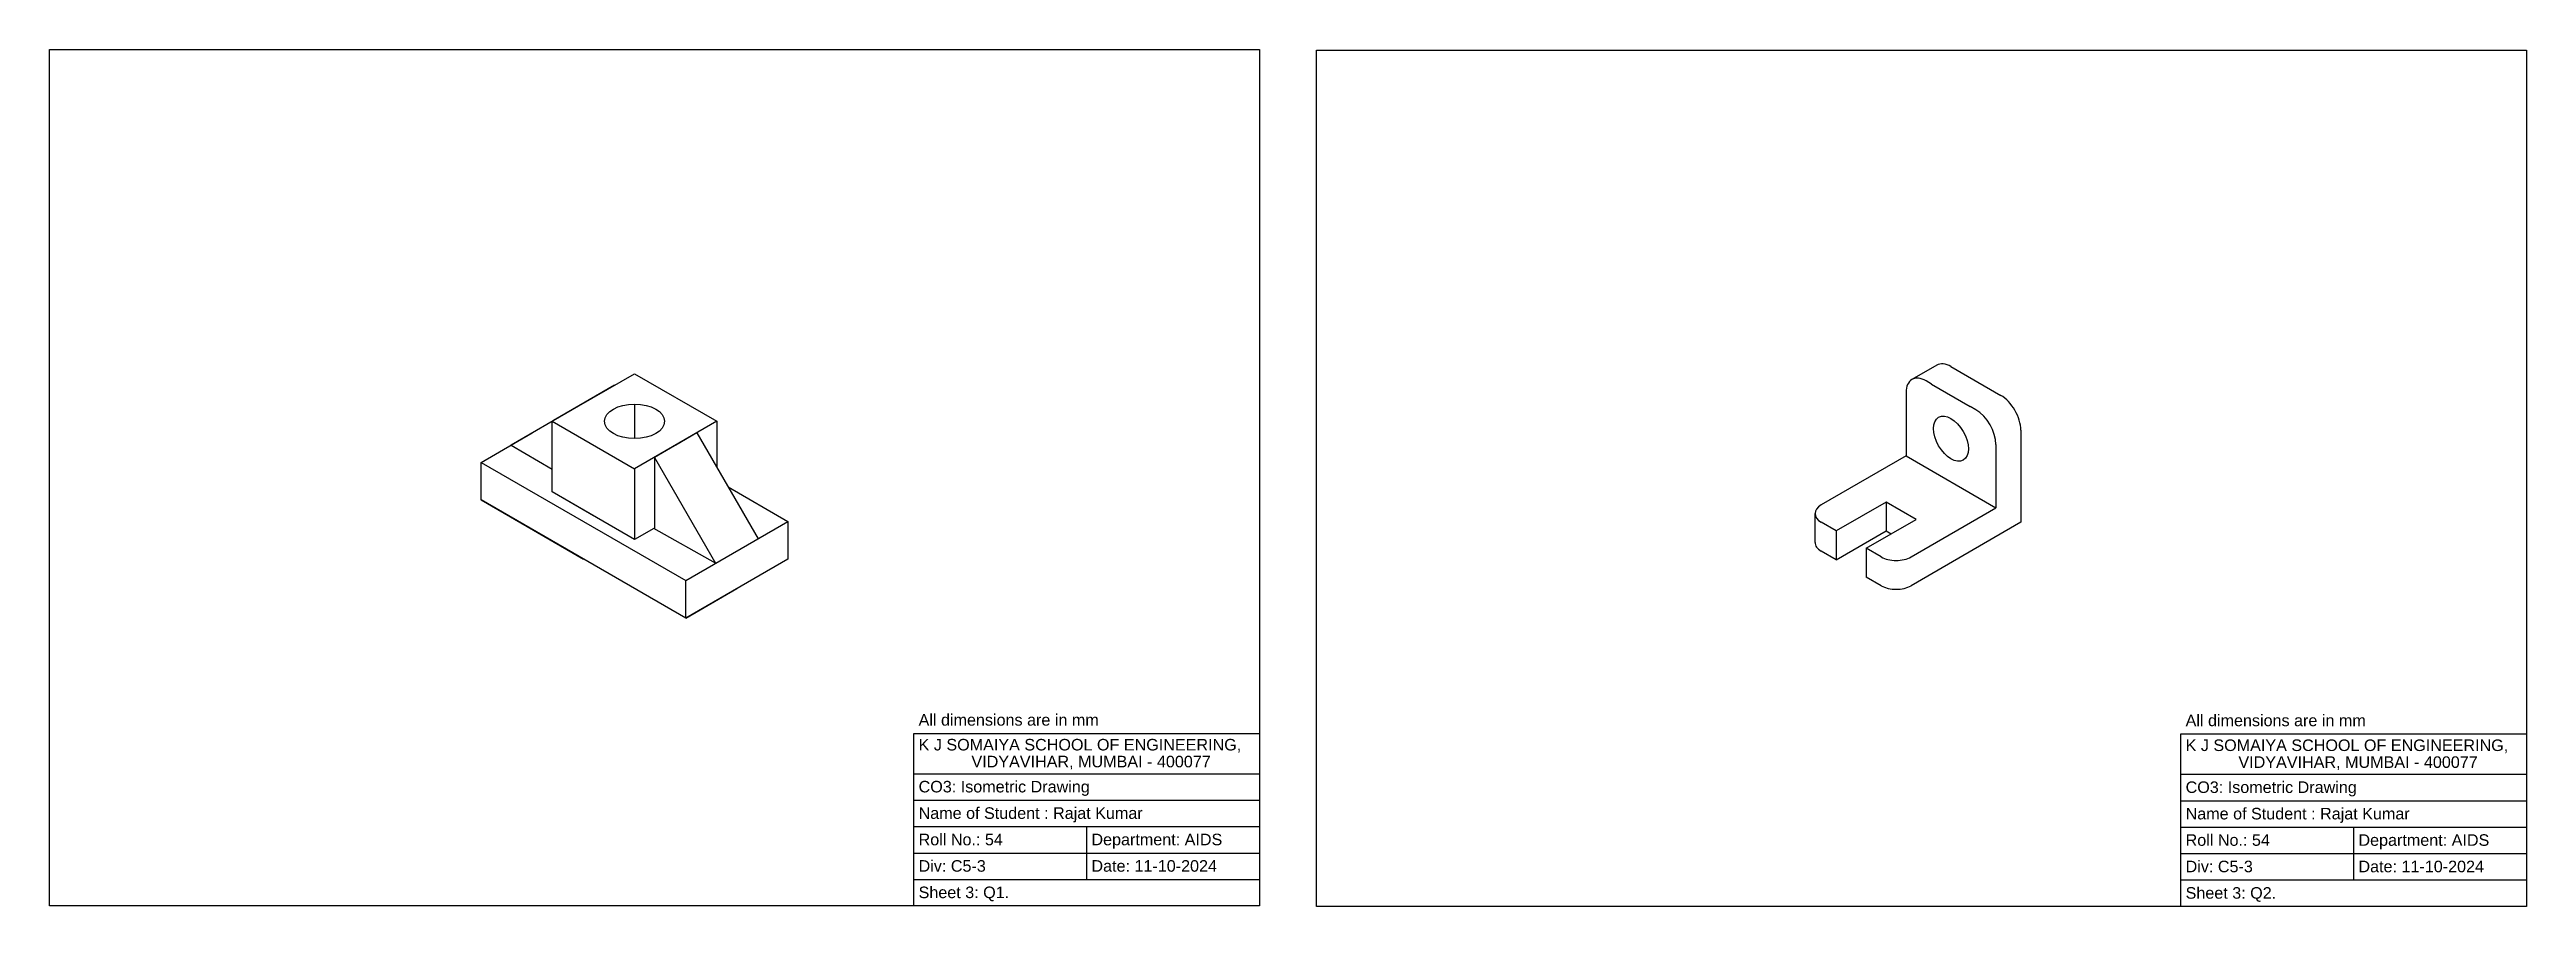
# Model space of a CAD drawing. Header units: millimetres. Extents: x 2670 to 3530, y 1870 to 2167.
import ezdxf

# ---------------------------------------------------------------- set-up
doc = ezdxf.new("R2010")
doc.units = ezdxf.units.MM
doc.styles.get("Standard").update_dxf_attribs({"font": 'arial.ttf'})

msp = doc.modelspace()

# ---------------------------------------------------------------- linework, layer by layer
for p, q in [((2670.18, 2167.19), (3090.18, 2167.19)), ((2670.18, 1870.19), (2670.18, 2167.19)), ((3090.18, 2167.19), (3090.18, 1870.19)), ((3110, 2167), (3530, 2167)), ((3110, 1870), (3110, 2167)), ((3530, 2167), (3530, 1870)), ((2970.18, 1930.01), (3090.18, 1930.01)), ((2970.18, 1870.19), (2970.18, 1930.01)), ((3410, 1929.82), (3530, 1929.82)), ((3410, 1870), (3410, 1929.82)), ((3090.18, 1925.19), (3090.18, 1870.19)), ((3530, 1925), (3530, 1870)), ((2970.18, 1916.02), (3090.18, 1916.02)), ((3410, 1915.83), (3530, 1915.83)), ((2970.18, 1906.86), (3090.18, 1906.86)), ((3410, 1906.67), (3530, 1906.67)), ((2970.18, 1897.69), (3090.18, 1897.69)), ((3030.18, 1897.69), (3030.18, 1879.36)), ((3410, 1897.5), (3530, 1897.5)), ((3470, 1897.5), (3470, 1879.17)), ((2970.18, 1888.52), (3090.18, 1888.52)), ((3410, 1888.33), (3530, 1888.33)), ((2970.18, 1879.36), (3090.18, 1879.36)), ((3410, 1879.17), (3530, 1879.17)), ((3090.18, 1870.19), (2670.18, 1870.19)), ((3090.18, 1870.19), (2970.18, 1870.19)), ((3530, 1870), (3110, 1870)), ((3530, 1870), (3410, 1870))]:
    msp.add_line(p, q)
at = {"lineweight": 30}
for p, q in [((3325.32, 2057.72), (3316.67, 2052.73)), ((3330.23, 2057.24), (3347.55, 2047.24)), ((2844.68, 2038.25), (2873.26, 2054.75)), ((2866.33, 2050.75), (2845.11, 2038.5)), ((2873.26, 2054.75), (2901.84, 2038.25)), ((3314.64, 2048.24), (3314.64, 2026.24)), ((3323.52, 2051.12), (3321.57, 2052.24)), ((3323.52, 2051.12), (3336.94, 2043.37)), ((2851.61, 2042.25), (2830.39, 2030)), ((2844.68, 2013.75), (2844.68, 2038.25)), ((2844.68, 2038.25), (2873.26, 2021.75)), ((2873.26, 2044.26), (2873.26, 2032.24)), ((2901.84, 2038.25), (2873.26, 2021.75)), ((2901.84, 2038.25), (2901.84, 2022.25)), ((3338.89, 2042.24), (3336.94, 2043.37)), ((2820, 2024), (2837.75, 2034.25)), ((2830.39, 2030), (2844.68, 2021.71)), ((2894.91, 2034.25), (2916.13, 1997.5)), ((3345.82, 2030.24), (3345.82, 2008.24)), ((3354.48, 2035.24), (3354.48, 2003.24)), ((2820, 2011), (2820, 2024)), ((2820, 2024), (2891.01, 1983)), ((2873.26, 2021.75), (2873.26, 1997.25)), ((2880.19, 2025.75), (2901.41, 1989)), ((2880.19, 2025.75), (2880.19, 2001.01)), ((3314.64, 2026.24), (3285.2, 2009.24)), ((3314.64, 2026.24), (3345.82, 2008.24)), ((2873.26, 1997.25), (2844.68, 2013.75)), ((2905.74, 2015.5), (2926.52, 2003.5)), ((2891.01, 1970), (2820, 2011)), ((2820, 2011), (2855.51, 1990.5)), ((2891.01, 1983), (2926.52, 2003.5)), ((2926.52, 2003.5), (2926.52, 1990.5)), ((3283.04, 1996.24), (3283.04, 2006.24)), ((3307.71, 2010.24), (3290.39, 2000.24)), ((3300.78, 1994.24), (3318.11, 2004.24)), ((3318.11, 2004.24), (3307.71, 2010.24)), ((3307.71, 2010.24), (3307.71, 2000.24)), ((3316.37, 1991.24), (3345.82, 2008.24)), ((2879.98, 2001.13), (2873.26, 1997.25)), ((2901.41, 1989), (2879.98, 2001.13)), ((3290.39, 2000.24), (3285.2, 2003.24)), ((3290.39, 2000.24), (3285.2, 2003.24)), ((3290.39, 1990.24), (3307.71, 2000.24)), ((3290.39, 2000.24), (3290.39, 1990.24)), ((3307.71, 2000.24), (3309.44, 1999.24)), ((3354.48, 2003.24), (3316.37, 1981.24)), ((2926.52, 1990.5), (2891.01, 1970)), ((3290.39, 1990.24), (3285.2, 1993.24)), ((3290.39, 1990.24), (3290.39, 1990.24)), ((3305.98, 1991.24), (3300.78, 1994.24)), ((3305.98, 1991.24), (3300.78, 1994.24)), ((3300.78, 1994.24), (3300.78, 1984.24)), ((2891.01, 1970), (2891.01, 1983)), ((2891.01, 1970), (2908.77, 1980.25)), ((3305.98, 1981.24), (3300.78, 1984.24))]:
    msp.add_line(p, q, dxfattribs=at)
at = {"lineweight": 9}
for p, q in [((2851.61, 2042.25), (2866.33, 2050.75)), ((2858.97, 2046.5), (2851.61, 2042.25)), ((2820, 2024), (2855.51, 2044.5)), ((2830.39, 2030), (2845.11, 2038.5)), ((2901.84, 2022.25), (2901.84, 2038.25)), ((2837.75, 2034.25), (2830.39, 2030)), ((2837.75, 2034.25), (2837.32, 2034)), ((2894.91, 2034.25), (2880.19, 2025.75)), ((2887.55, 2030), (2894.91, 2034.25)), ((2820, 2011), (2820, 2024)), ((2858.97, 2005.5), (2844.68, 2013.75)), ((2891.01, 1970), (2820, 2011)), ((2926.52, 1990.5), (2926.52, 2003.5)), ((2926.52, 2003.5), (2926.52, 2003.5)), ((2916.13, 1997.5), (2901.41, 1989)), ((2908.77, 1993.25), (2916.13, 1997.5)), ((2891.01, 1970), (2926.52, 1990.5)), ((2891.01, 1983), (2891.01, 1970)), ((2891.01, 1983), (2891.01, 1970))]:
    msp.add_line(p, q, dxfattribs=at)
at = {"lineweight": 30}
for centre, major_axis, start_param, end_param in [((3330.23, 2049.24), (4.9, -8.49), 2.356194, 3.14314), ((3321.57, 2044.24), (4.9, -8.49), 2.356194, 3.926991), ((3347.55, 2039.24), (4.9, -8.49), 7.068583, 8.63938), ((3338.89, 2034.24), (4.9, -8.49), 0.785398, 2.356194), ((3290.39, 2006.24), (-7.35, 0), 5.497787, 7.068583), ((3290.39, 1996.24), (-7.35, 0), 6.283185, 7.068583), ((3311.18, 1994.24), (-7.35, 0), 7.068583, 8.63938), ((3311.18, 1984.24), (-7.35, 0), 0.785398, 2.356194)]:
    msp.add_ellipse(centre, major_axis=major_axis, ratio=0.57735, start_param=start_param, end_param=end_param, dxfattribs=at)
for centre, major_axis in [((2873.26, 2038.25), (-10.41, 0)), ((3330.23, 2032.24), (4.29, -7.42))]:
    msp.add_ellipse(centre, major_axis=major_axis, ratio=0.57735, dxfattribs=at)

# ---------------------------------------------------------------- texts
for s, height, p in [('All dimensions are in mm', 4.0079, (2971.86, 1932.7)), ('All dimensions are in mm', 4.0079, (3411.68, 1932.51)), ('K J SOMAIYA SCHOOL OF ENGINEERING, ', 4.0079, (2971.86, 1924.09)), ('K J SOMAIYA SCHOOL OF ENGINEERING, ', 4.0079, (3411.68, 1923.9)), ('VIDYAVIHAR, MUMBAI - 400077', 4.0079, (2990.2, 1918.24)), ('VIDYAVIHAR, MUMBAI - 400077', 4.0079, (3430.01, 1918.05)), ('CO3: Isometric Drawing ', 4.0079, (2971.86, 1909.54)), ('CO3: Isometric Drawing ', 4.0079, (3411.68, 1909.35)), ('Name of Student : Rajat Kumar', 4.0079, (2971.86, 1900.37)), ('Name of Student : Rajat Kumar', 4.0079, (3411.68, 1900.18)), ('Roll No.: 54', 4.0079, (2971.86, 1891.21)), ('Department: AIDS', 4.0079, (3031.86, 1891.21)), ('Roll No.: 54', 4.0079, (3411.68, 1891.02)), ('Department: AIDS', 4.0079, (3471.68, 1891.02)), ('Div: C5-3', 4.008, (2971.86, 1882.04)), ('Date: 11-10-2024', 4.0079, (3031.86, 1882.04)), ('Div: C5-3', 4.008, (3411.68, 1881.85)), ('Date: 11-10-2024', 4.0079, (3471.68, 1881.85)), ('Sheet 3: Q1.', 4.0079, (2971.86, 1872.87)), ('Sheet 3: Q2.', 4.0079, (3411.68, 1872.68))]:
    msp.add_text(s, height=height).set_placement(p)

doc.saveas('drawing.dxf')
